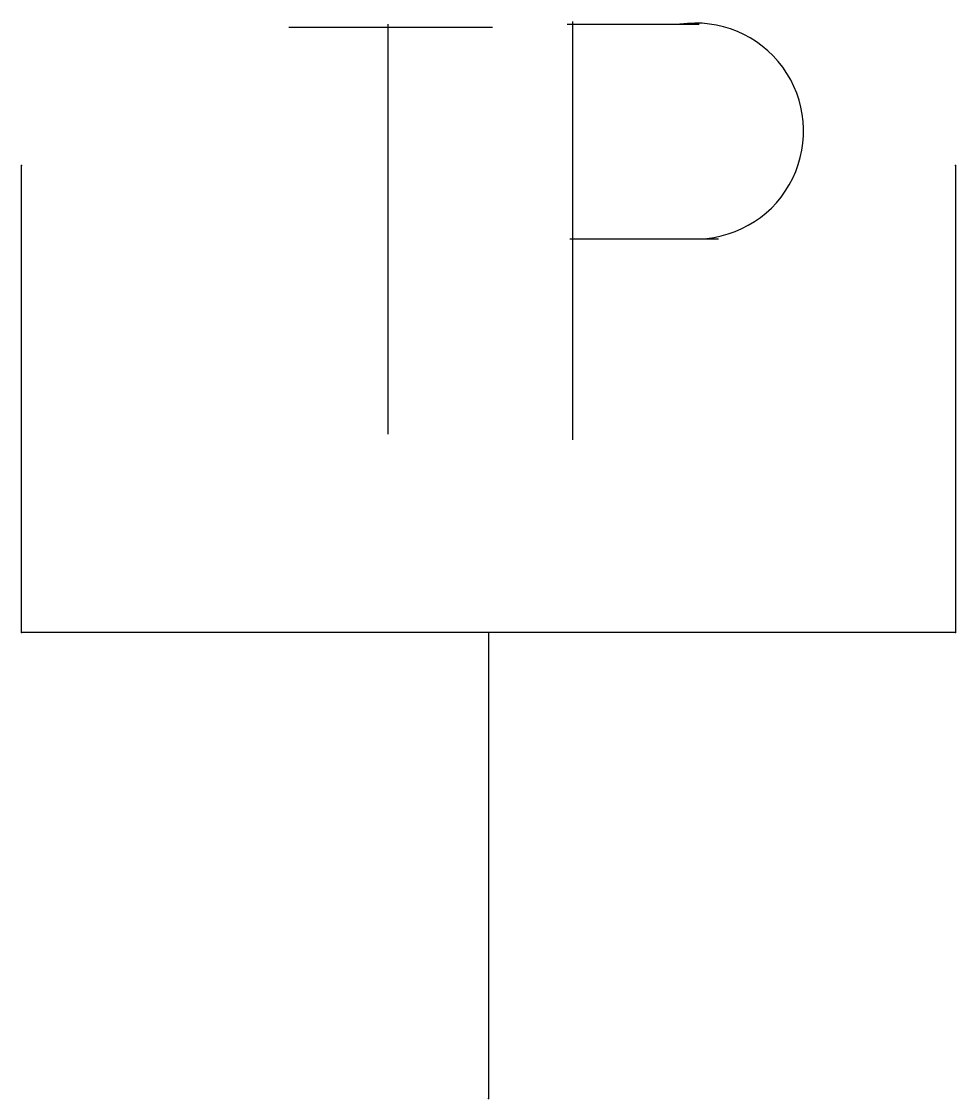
# Model space of a CAD drawing. Header units: millimetres. Extents: x -250 to 250, y 0 to 577.
import ezdxf
from ezdxf.enums import TextEntityAlignment as Align

# ---------------------------------------------------------------- set-up
doc = ezdxf.new("R2010")
doc.units = ezdxf.units.MM
doc.styles.add('_TEL_DIM', font='SIMPLEX', dxfattribs={"width": 0.8, "height": 3.5, "bigfont": 'HZTXT'})

msp = doc.modelspace()

# ---------------------------------------------------------------- linework, layer by layer
for p, q in [((-106.94, 573.72), (2.21, 573.72)), ((-53.84, 575.19), (-53.84, 355.64)), ((42.04, 575.19), (112.84, 575.19)), ((44.99, 576.67), (44.99, 352.69)), ((-250, 249.5), (-250, 499.5)), ((250, 499.5), (250, 249.5)), ((43.51, 460.26), (123.17, 460.26)), ((250, 249.5), (-250, 249.5)), ((0, 249.75), (0, 0))]:
    msp.add_line(p, q)
msp.add_arc((110.91, 518.02), 57.79, 271.91165, 98.35587)
for p in [(-250, 499.5), (250, 499.5), (-250, 249.5), (250, 249.5), (0, 0)]:
    msp.add_point(p)

# ---------------------------------------------------------------- texts
at = {"color": 7, "style": '_TEL_DIM', "flags": 1}
msp.add_attdef('A', text='电话插座', height=0.01, dxfattribs=at).set_placement((0, 0), align=Align.MIDDLE_CENTER)

doc.saveas('drawing.dxf')
